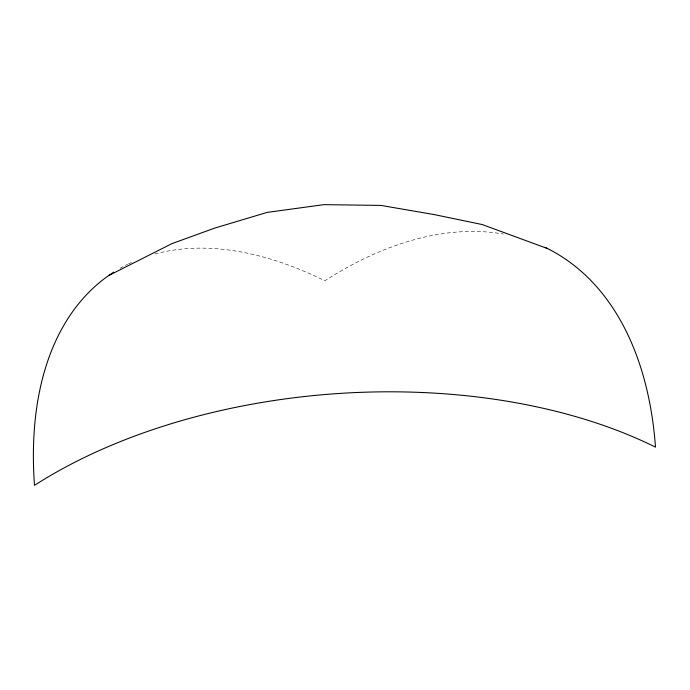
<?xml version="1.0" encoding="UTF-8"?>
<svg xmlns="http://www.w3.org/2000/svg" width="690" height="690" viewBox="0 0 690 690"><rect width="100%" height="100%" fill="white"/><g stroke="black" fill="none" stroke-linecap="round" stroke-linejoin="round"><path stroke-width="0.52" stroke-dasharray="3.45 2.59" d="M120.103 268.289A440.013 250.988 57.3 0 1 127.624 264.287M128.59 263.822A440.013 250.988 57.3 0 1 131.497 262.45M154.914 254.006A440.013 250.988 57.3 0 1 324.843 280.787A440.013 261.726 -63.6 0 1 503.303 234.039"/><path stroke-width="1.03" d="M108.537 275.629L171.827 243.673L214.702 228.097L267.203 212.391L323.877 204.654L380.854 205.404L434.26 214.59L482.327 224.578L547.653 248.624M113.772 272.119A440.013 250.988 57.3 0 0 34.5 485.346A440.013 249.228 -4.2 0 1 655.5 447.146A440.013 261.726 -63.6 0 0 544.841 247.244"/></g></svg>
